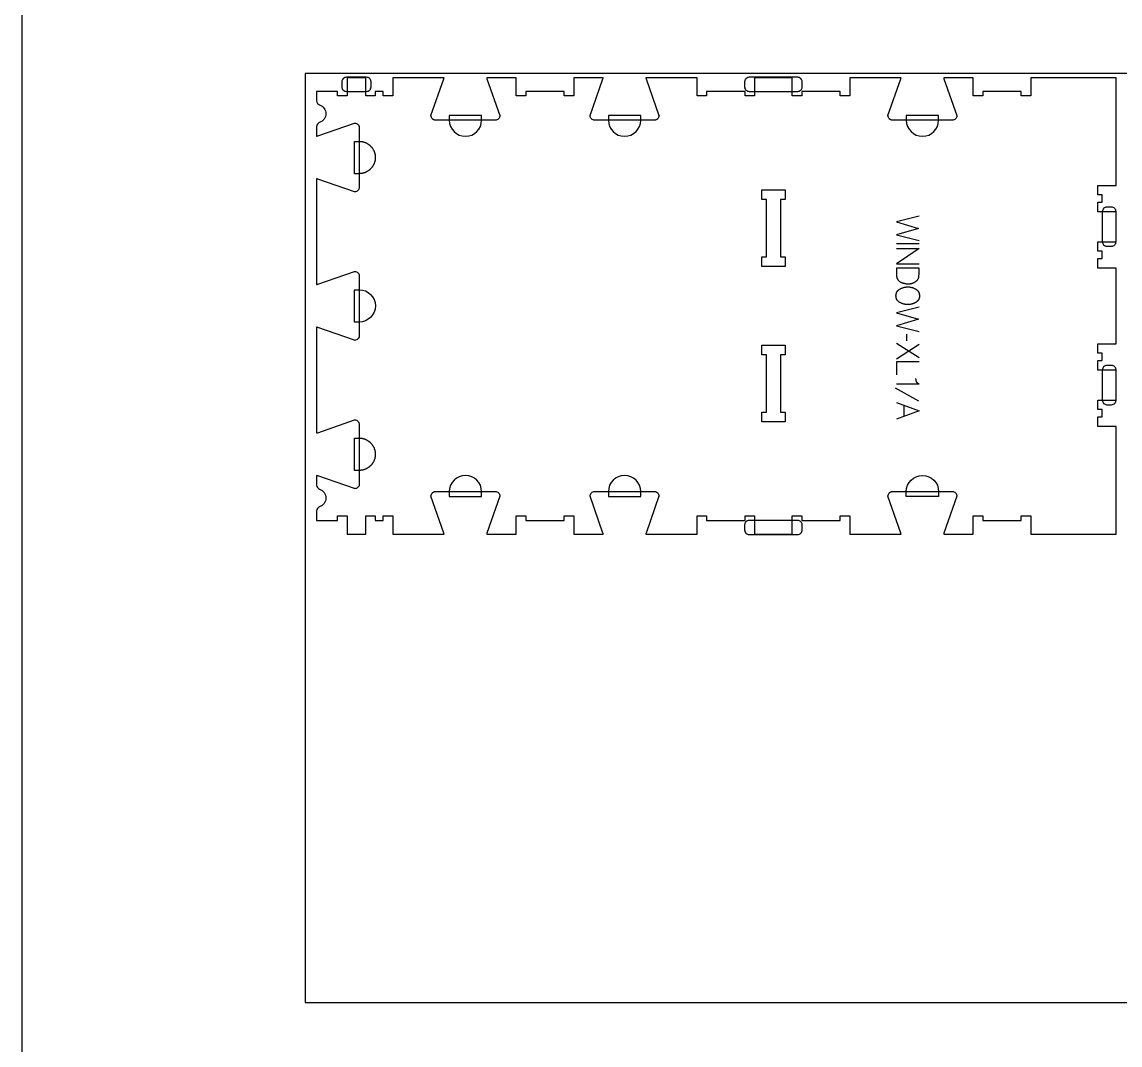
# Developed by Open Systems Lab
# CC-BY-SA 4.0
# Model space of a CAD drawing. Extents: x 0 to 4485, y 0 to 8771.
# Drawn here: x 0 to 1442, y 2387 to 3731 of the extents above; entities that cross this region are included whole.
import ezdxf

# ---------------------------------------------------------------- set-up
doc = ezdxf.new("R2010")
doc.units = 0
for name, color, linetype in [('0_SHEET_SPRUCEPLY_2440X122', 1, 'CONTINUOUS'), ('1_ANYTOOL_1MMDEEP_LABELS_S', 2, 'CONTINUOUS'), ('3_ANYTOOL_CUTTHROUGH_INSID', 4, 'CONTINUOUS'), ('4_ANYTOOL_CUTTHROUGH_OUTSI', 5, 'CONTINUOUS'), ('5_ANYTOOL_HALF_MILL_9MM_IN', 3, 'CONTINUOUS'), ('DONOTCUT', 7, 'CONTINUOUS')]:
    doc.layers.add(name, color=color, linetype=linetype)

msp = doc.modelspace()

# ---------------------------------------------------------------- linework, layer by layer
at = {"layer": '0_SHEET_SPRUCEPLY_2440X122'}
msp.add_lwpolyline([(371.7, 3662.6), (371.7, 2442.6), (2811.7, 2442.6), (2811.7, 3662.6)], close=True, dxfattribs=at)
at = {"layer": '1_ANYTOOL_1MMDEEP_LABELS_S', "color": 2}
for points in [[(1178, 3475.5), (1148, 3467.8), (1177.1, 3459.4), (1148, 3450.9), (1178, 3443.4)], [(1178, 3439), (1148, 3439)], [(1148, 3433), (1178, 3433), (1148, 3413), (1178, 3413)], [(1178, 3356.1), (1148, 3348.4), (1177.1, 3340), (1148, 3331.5), (1178, 3324)], [(1161.9, 3311.8), (1161.8, 3320.6)], [(1178, 3289.4), (1148, 3308.3)], [(1148, 3288.2), (1178, 3307.1)], [(1178, 3283.9), (1148, 3283.9), (1148, 3266.8)], [(1148, 3255.1), (1178.1, 3255.1), (1177.9, 3255.1), (1177.8, 3255.2), (1177.6, 3255.2), (1177.5, 3255.2), (1177.3, 3255.3), (1177.2, 3255.3), (1177.1, 3255.3), (1176.9, 3255.4), (1176.8, 3255.4), (1176.7, 3255.5), (1176.6, 3255.5), (1176.6, 3255.6), (1176.5, 3255.6), (1176.4, 3255.6), (1176.4, 3255.7), (1176.3, 3255.7), (1176.3, 3255.7), (1176.2, 3255.8), (1176.1, 3255.8), (1176.1, 3255.8), (1176, 3255.9), (1176, 3255.9), (1175.9, 3256), (1175.9, 3256), (1175.8, 3256.1), (1175.8, 3256.1), (1175.7, 3256.1), (1175.7, 3256.2), (1175.6, 3256.2), (1175.6, 3256.3), (1175.5, 3256.3), (1175.5, 3256.4), (1175.4, 3256.5), (1175.3, 3256.6), (1175.2, 3256.7), (1175.1, 3256.8), (1175.1, 3256.9), (1175, 3257.1), (1174.9, 3257.2), (1174.8, 3257.3), (1174.8, 3257.5), (1174.7, 3257.6), (1174.6, 3257.7), (1174.5, 3258), (1174.4, 3258.3), (1174.3, 3258.6), (1174.2, 3258.9), (1174.1, 3259.2), (1174.1, 3259.4), (1174, 3259.7), (1173.9, 3260), (1173.9, 3260.3), (1173.8, 3260.5), (1173.8, 3260.8), (1173.7, 3261.1), (1173.7, 3261.3), (1173.7, 3261.6), (1173.7, 3261.8), (1173.7, 3262.1)], [(1177.5, 3232.4), (1146.8, 3249.6)], [(1148, 3230.7), (1178, 3219.8), (1148, 3208.7)], [(1157.6, 3227.2), (1157.6, 3212.3)]]:
    msp.add_lwpolyline(points, dxfattribs=at)
for points in [[(1178, 3406.9), (1148, 3406.9), (1148.1, 3398.4), (1148.1, 3398), (1148.1, 3397.6), (1148.2, 3397.2), (1148.2, 3396.8), (1148.2, 3396.4), (1148.3, 3396), (1148.4, 3395.7), (1148.4, 3395.3), (1148.5, 3395), (1148.6, 3394.6), (1148.7, 3394.3), (1148.8, 3394), (1149, 3393.7), (1149, 3393.5), (1149.1, 3393.4), (1149.2, 3393.2), (1149.2, 3393.1), (1149.3, 3392.9), (1149.4, 3392.8), (1149.5, 3392.6), (1149.6, 3392.5), (1149.6, 3392.3), (1149.7, 3392.2), (1149.8, 3392.1), (1149.9, 3391.9), (1150, 3391.8), (1150.1, 3391.7), (1150.2, 3391.5), (1150.3, 3391.4), (1150.4, 3391.3), (1150.5, 3391.2), (1150.6, 3391), (1150.7, 3390.9), (1150.8, 3390.8), (1151, 3390.7), (1151.1, 3390.6), (1151.2, 3390.5), (1151.3, 3390.4), (1151.4, 3390.3), (1151.6, 3390.2), (1151.7, 3390.1), (1151.8, 3390), (1152, 3389.9), (1152.1, 3389.8), (1152.2, 3389.7), (1152.5, 3389.5), (1152.8, 3389.3), (1153.1, 3389.1), (1153.7, 3388.8), (1154.4, 3388.5), (1155, 3388.2), (1155.6, 3388), (1156.3, 3387.8), (1156.9, 3387.5), (1157.6, 3387.3), (1158.2, 3387.2), (1158.9, 3387), (1159.6, 3386.9), (1160.2, 3386.8), (1160.9, 3386.7), (1161.6, 3386.6), (1162.3, 3386.6), (1163, 3386.5), (1163.7, 3386.5), (1164.3, 3386.5), (1164.9, 3386.6), (1165.5, 3386.6), (1166.1, 3386.7), (1166.6, 3386.8), (1166.9, 3386.8), (1167.2, 3386.9), (1167.5, 3386.9), (1167.8, 3387), (1168, 3387.1), (1168.3, 3387.1), (1168.6, 3387.2), (1168.9, 3387.3), (1169.1, 3387.4), (1169.4, 3387.5), (1169.7, 3387.6), (1169.9, 3387.7), (1170.2, 3387.8), (1170.5, 3387.9), (1171, 3388.2), (1171.5, 3388.4), (1172, 3388.7), (1172.5, 3389), (1172.8, 3389.2), (1173.1, 3389.4), (1173.4, 3389.6), (1173.7, 3389.8), (1174, 3390), (1174.2, 3390.2), (1174.5, 3390.4), (1174.7, 3390.7), (1174.9, 3390.9), (1175.2, 3391.1), (1175.4, 3391.3), (1175.6, 3391.6), (1175.8, 3391.8), (1176, 3392), (1176.1, 3392.3), (1176.3, 3392.5), (1176.5, 3392.8), (1176.6, 3393), (1176.8, 3393.3), (1176.9, 3393.5), (1177, 3393.8), (1177.1, 3394.1), (1177.2, 3394.3), (1177.3, 3394.6), (1177.4, 3394.9), (1177.5, 3395.2), (1177.5, 3395.4), (1177.6, 3395.7), (1177.6, 3396), (1177.7, 3396.3), (1177.7, 3396.6), (1177.7, 3396.9), (1177.8, 3399.3), (1177.9, 3401.8), (1178, 3404.4)], [(1178.4, 3370.4), (1178.4, 3370.1), (1178.3, 3369.7), (1178.3, 3369.4), (1178.3, 3369), (1178.2, 3368.8), (1178.2, 3368.7), (1178.2, 3368.5), (1178.1, 3368.3), (1178.1, 3368.2), (1178.1, 3368), (1178, 3367.8), (1178, 3367.7), (1177.9, 3367.5), (1177.9, 3367.4), (1177.8, 3367.2), (1177.8, 3367.1), (1177.7, 3366.9), (1177.7, 3366.8), (1177.6, 3366.6), (1177.5, 3366.5), (1177.5, 3366.3), (1177.4, 3366.2), (1177.3, 3366), (1177.2, 3365.9), (1177.1, 3365.8), (1177.1, 3365.6), (1177, 3365.5), (1176.9, 3365.3), (1176.7, 3365.1), (1176.5, 3364.8), (1176.3, 3364.6), (1176.1, 3364.3), (1175.9, 3364.1), (1175.7, 3363.9), (1175.4, 3363.7), (1175.2, 3363.4), (1175, 3363.2), (1174.7, 3363), (1174.5, 3362.8), (1174.2, 3362.6), (1174, 3362.4), (1173.7, 3362.2), (1173.4, 3362.1), (1173.1, 3361.9), (1172.8, 3361.7), (1172.6, 3361.6), (1172.3, 3361.4), (1172, 3361.3), (1171.7, 3361.1), (1171.4, 3361), (1171.1, 3360.9), (1170.7, 3360.7), (1170.4, 3360.6), (1170.1, 3360.5), (1169.8, 3360.4), (1169.5, 3360.3), (1169.1, 3360.2), (1168.8, 3360.1), (1168.5, 3360), (1168.1, 3359.9), (1167.4, 3359.8), (1166.8, 3359.7), (1166.1, 3359.5), (1165.4, 3359.5), (1164.8, 3359.4), (1164.1, 3359.3), (1163.5, 3359.3), (1162.8, 3359.3), (1162.2, 3359.3), (1161.6, 3359.4), (1160.9, 3359.4), (1160.3, 3359.5), (1159.7, 3359.6), (1159, 3359.7), (1158.4, 3359.8), (1157.7, 3360), (1157.1, 3360.2), (1156.5, 3360.4), (1155.8, 3360.6), (1155.2, 3360.9), (1154.6, 3361.1), (1153.9, 3361.4), (1153.3, 3361.7), (1152.6, 3362.1), (1152.3, 3362.2), (1152, 3362.4), (1151.7, 3362.6), (1151.4, 3362.8), (1151.2, 3363), (1150.9, 3363.2), (1150.7, 3363.4), (1150.4, 3363.7), (1150.3, 3363.8), (1150.2, 3363.9), (1150.1, 3364), (1150, 3364.1), (1149.8, 3364.2), (1149.7, 3364.3), (1149.6, 3364.5), (1149.5, 3364.6), (1149.4, 3364.7), (1149.3, 3364.8), (1149.2, 3365), (1149.2, 3365.1), (1149.1, 3365.2), (1149, 3365.4), (1148.9, 3365.5), (1148.8, 3365.6), (1148.7, 3365.8), (1148.7, 3365.9), (1148.6, 3366), (1148.5, 3366.2), (1148.4, 3366.3), (1148.4, 3366.5), (1148.3, 3366.6), (1148.3, 3366.8), (1148.2, 3366.9), (1148.1, 3367.1), (1148.1, 3367.2), (1148, 3367.4), (1147.9, 3367.7), (1147.9, 3368), (1147.8, 3368.3), (1147.7, 3368.7), (1147.7, 3369), (1147.6, 3369.4), (1147.6, 3369.7), (1147.6, 3370.1), (1147.5, 3370.4), (1147.5, 3370.8), (1147.5, 3371.2), (1147.6, 3371.6), (1147.6, 3371.9), (1147.6, 3372.3), (1147.7, 3372.6), (1147.7, 3373), (1147.8, 3373.3), (1147.9, 3373.7), (1148, 3374), (1148, 3374.3), (1148.1, 3374.5), (1148.2, 3374.6), (1148.2, 3374.8), (1148.3, 3374.9), (1148.3, 3375.1), (1148.4, 3375.2), (1148.5, 3375.4), (1148.5, 3375.5), (1148.6, 3375.7), (1148.7, 3375.8), (1148.8, 3376), (1148.8, 3376.1), (1148.9, 3376.3), (1149, 3376.4), (1149.1, 3376.5), (1149.2, 3376.7), (1149.3, 3376.8), (1149.4, 3376.9), (1149.5, 3377), (1149.6, 3377.2), (1149.7, 3377.3), (1149.8, 3377.4), (1149.9, 3377.5), (1150, 3377.7), (1150.1, 3377.8), (1150.2, 3377.9), (1150.3, 3378), (1150.5, 3378.1), (1150.6, 3378.2), (1150.7, 3378.4), (1151, 3378.6), (1151.2, 3378.8), (1151.5, 3379), (1151.8, 3379.2), (1152.1, 3379.4), (1152.4, 3379.6), (1152.7, 3379.7), (1153.4, 3380.1), (1154, 3380.4), (1154.7, 3380.7), (1155.3, 3380.9), (1156, 3381.2), (1156.6, 3381.4), (1157.3, 3381.6), (1157.9, 3381.8), (1158.6, 3382), (1159.2, 3382.1), (1159.9, 3382.2), (1160.5, 3382.3), (1161.2, 3382.4), (1161.8, 3382.4), (1162.5, 3382.5), (1163.1, 3382.5), (1163.8, 3382.5), (1164.5, 3382.4), (1165.2, 3382.4), (1165.9, 3382.3), (1166.6, 3382.2), (1167.2, 3382.1), (1167.9, 3381.9), (1168.5, 3381.8), (1169.2, 3381.6), (1169.8, 3381.4), (1170.4, 3381.1), (1171.1, 3380.9), (1171.7, 3380.6), (1172.3, 3380.3), (1172.9, 3380), (1173.5, 3379.6), (1173.8, 3379.4), (1174.1, 3379.2), (1174.4, 3379), (1174.7, 3378.8), (1174.9, 3378.6), (1175.2, 3378.4), (1175.4, 3378.2), (1175.6, 3377.9), (1175.8, 3377.8), (1175.9, 3377.7), (1176, 3377.6), (1176.1, 3377.5), (1176.2, 3377.3), (1176.3, 3377.2), (1176.4, 3377.1), (1176.5, 3377), (1176.6, 3376.8), (1176.7, 3376.7), (1176.7, 3376.6), (1176.8, 3376.4), (1176.9, 3376.3), (1177, 3376.1), (1177.1, 3376), (1177.2, 3375.9), (1177.2, 3375.7), (1177.3, 3375.6), (1177.4, 3375.3), (1177.6, 3375), (1177.7, 3374.7), (1177.8, 3374.4), (1177.9, 3374), (1178, 3373.7), (1178.1, 3373.4), (1178.1, 3373), (1178.2, 3372.7), (1178.2, 3372.3), (1178.3, 3372), (1178.3, 3371.6), (1178.3, 3371.2), (1178.4, 3370.8)]]:
    msp.add_lwpolyline(points, close=True, dxfattribs=at)
at = {"layer": '3_ANYTOOL_CUTTHROUGH_INSID', "color": 4}
for points in [[(971.7, 3509.8), (1001.9, 3509.8), (1001.9, 3497.3), (995.9, 3497.3), (995.9, 3421.8), (1001.9, 3421.8), (1001.9, 3409.3), (971.4, 3409.3), (971.4, 3421.8), (977.4, 3421.8), (977.4, 3497.3), (971.4, 3497.3), (971.4, 3509.8)], [(1001.7, 3205.3), (971.4, 3205.3), (971.4, 3217.8), (977.4, 3217.8), (977.4, 3293.3), (971.4, 3293.3), (971.4, 3305.8), (1001.9, 3305.8), (1001.9, 3293.3), (995.9, 3293.3), (995.9, 3217.8), (1001.9, 3217.8), (1001.9, 3205.3)]]:
    msp.add_lwpolyline(points, close=True, dxfattribs=at)
at = {"layer": '4_ANYTOOL_CUTTHROUGH_OUTSI', "color": 5}
msp.add_lwpolyline([(819.2, 3057.8), (886.4, 3057.8), (886.4, 3081.8), (898.9, 3081.8), (898.9, 3075.8), (949.4, 3075.8), (949.4, 3081.8), (961.9, 3081.8), (961.9, 3057.8), (1011.4, 3057.8), (1011.4, 3081.8), (1023.9, 3081.8), (1023.9, 3075.8), (1074.4, 3075.8), (1074.4, 3081.8), (1086.9, 3081.8), (1086.9, 3057.8), (1154.1, 3057.8), (1154.1, 3057.8, 0.061485), (1153.9, 3059.2), (1137, 3107.6), (1137, 3107.6), (1137, 3107.6, -0.198912), (1138.8, 3112), (1138.9, 3112.1), (1139, 3112.2), (1139.1, 3112.3), (1139.2, 3112.4), (1139.3, 3112.5), (1139.5, 3112.6), (1139.6, 3112.7), (1139.7, 3112.8), (1139.8, 3112.9), (1140, 3112.9), (1140.1, 3113), (1140.3, 3113.1), (1140.4, 3113.2), (1140.5, 3113.2), (1140.7, 3113.3), (1140.8, 3113.4), (1141, 3113.4), (1141.1, 3113.5), (1141.2, 3113.5), (1141.4, 3113.6), (1141.5, 3113.6), (1141.7, 3113.7), (1141.8, 3113.7), (1142, 3113.7), (1142.1, 3113.8), (1142.3, 3113.8), (1142.4, 3113.8), (1142.6, 3113.8), (1142.8, 3113.8), (1142.9, 3113.8), (1143.1, 3113.8), (1143.2, 3113.8), (1221.2, 3113.8, -0.414214), (1227.5, 3107.6), (1227.5, 3107.6), (1227.4, 3107.5), (1210.5, 3059.2), (1210.5, 3059.2, 0.061485), (1210.3, 3057.8), (1248.9, 3057.8), (1248.9, 3081.8), (1261.4, 3081.8), (1261.4, 3075.8), (1311.9, 3075.8), (1311.9, 3081.8), (1324.4, 3081.8), (1324.4, 3057.8), (1436.4, 3057.8), (1436.4, 3199.3), (1412.4, 3199.3), (1412.4, 3211.8), (1418.4, 3211.8), (1418.4, 3221.3), (1412.4, 3221.3), (1412.4, 3233.8), (1436.4, 3233.8), (1436.4, 3273.3), (1412.4, 3273.3), (1412.4, 3285.8), (1418.4, 3285.8), (1418.4, 3295.3), (1412.4, 3295.3), (1412.4, 3307.8), (1436.4, 3307.8), (1436.4, 3407.3), (1412.4, 3407.3), (1412.4, 3419.8), (1418.4, 3419.8), (1418.4, 3429.3), (1412.4, 3429.3), (1412.4, 3441.8), (1436.4, 3441.8), (1436.4, 3481.3), (1412.4, 3481.3), (1412.4, 3493.8), (1418.4, 3493.8), (1418.4, 3503.3), (1412.4, 3503.3), (1412.4, 3515.8), (1436.4, 3515.8), (1436.4, 3657.3), (1324.4, 3657.3), (1324.4, 3633.3), (1311.9, 3633.3), (1311.9, 3639.3), (1261.4, 3639.3), (1261.4, 3633.3), (1248.9, 3633.3), (1248.9, 3657.3), (1210.3, 3657.3), (1210.3, 3657.3, 0.061485), (1210.5, 3656), (1227.5, 3607.6), (1227.5, 3607.6), (1227.5, 3607.6, -0.414214), (1221.2, 3601.3), (1143.2, 3601.3), (1143.1, 3601.3), (1142.9, 3601.3), (1142.8, 3601.4), (1142.6, 3601.4), (1142.4, 3601.4), (1142.3, 3601.4), (1142.1, 3601.4), (1142, 3601.5), (1141.8, 3601.5), (1141.7, 3601.5), (1141.5, 3601.6), (1141.4, 3601.6), (1141.2, 3601.7), (1141.1, 3601.7), (1141, 3601.8), (1140.8, 3601.8), (1140.7, 3601.9), (1140.5, 3601.9), (1140.4, 3602), (1140.3, 3602.1), (1140.1, 3602.2), (1140, 3602.2), (1139.8, 3602.3), (1139.7, 3602.4), (1139.6, 3602.5), (1139.5, 3602.6), (1139.3, 3602.7), (1139.2, 3602.8), (1139.1, 3602.9), (1139, 3603), (1138.9, 3603.1), (1138.8, 3603.2, -0.198912), (1137, 3607.6), (1137, 3607.6), (1137, 3607.7), (1153.9, 3656), (1153.9, 3656, 0.061485), (1154.1, 3657.3), (1086.9, 3657.3), (1086.9, 3633.3), (1074.4, 3633.3), (1074.4, 3639.3), (1023.9, 3639.3), (1023.9, 3633.3), (1011.4, 3633.3), (1011.4, 3657.3), (961.9, 3657.3), (961.9, 3633.3), (949.4, 3633.3), (949.4, 3639.3), (898.9, 3639.3), (898.9, 3633.3), (886.4, 3633.3), (886.4, 3657.3), (836.7, 3657.3), (819.2, 3657.3), (819.2, 3657.3, 0.061485), (819.4, 3656), (836.3, 3607.7), (836.4, 3607.6), (836.4, 3607.6), (836.4, 3607.6, -0.198912), (834.5, 3603.2), (834.4, 3603.1), (834.3, 3603), (834.2, 3602.9), (834.1, 3602.8), (834, 3602.7), (833.8, 3602.6), (833.7, 3602.5), (833.6, 3602.4), (833.5, 3602.3), (833.3, 3602.2), (833.2, 3602.2), (833.1, 3602.1), (832.9, 3602), (832.8, 3601.9), (832.6, 3601.9), (832.5, 3601.8), (832.4, 3601.8), (832.2, 3601.7), (832.1, 3601.7), (831.9, 3601.6), (831.8, 3601.6), (831.6, 3601.5), (831.5, 3601.5), (831.3, 3601.5), (831.2, 3601.4), (831, 3601.4), (830.9, 3601.4), (830.7, 3601.4), (830.6, 3601.4), (830.4, 3601.3), (830.3, 3601.3), (830.1, 3601.3), (752.1, 3601.3, -0.414214), (745.9, 3607.6), (745.9, 3607.6), (745.9, 3607.7), (762.8, 3656), (762.8, 3656, 0.061485), (763, 3657.3), (724.4, 3657.3), (724.4, 3633.3), (711.9, 3633.3), (711.9, 3633.6), (711.9, 3639.3), (661.4, 3639.3), (661.4, 3633.6), (661.4, 3633.3), (648.9, 3633.3), (648.9, 3657.3), (610.3, 3657.3), (610.3, 3657.3, 0.061485), (610.5, 3656), (627.4, 3607.7), (627.5, 3607.6), (627.5, 3607.6), (627.5, 3607.6, -0.414214), (621.2, 3601.3), (543.2, 3601.3), (543.1, 3601.3), (542.9, 3601.3), (542.8, 3601.4), (542.6, 3601.4), (542.4, 3601.4), (542.3, 3601.4), (542.1, 3601.4), (542, 3601.5), (541.8, 3601.5), (541.7, 3601.5), (541.5, 3601.6), (541.4, 3601.6), (541.2, 3601.7), (541.1, 3601.7), (541, 3601.8), (540.8, 3601.8), (540.7, 3601.9), (540.5, 3601.9), (540.4, 3602), (540.3, 3602.1), (540.1, 3602.2), (540, 3602.2), (539.8, 3602.3), (539.7, 3602.4), (539.6, 3602.5), (539.5, 3602.6), (539.3, 3602.7), (539.2, 3602.8), (539.1, 3602.9), (539, 3603), (538.9, 3603.1), (538.8, 3603.2, -0.198912), (537, 3607.6), (537, 3607.6), (537, 3607.7), (553.9, 3656), (553.9, 3656, 0.061485), (554.1, 3657.3), (486.9, 3657.3), (486.9, 3633.6), (486.9, 3633.3), (474.4, 3633.3), (474.4, 3639.3), (463.9, 3639.3), (463.9, 3633.3), (451.4, 3633.3), (451.4, 3633.6), (451.4, 3657.3), (426.9, 3657.3), (426.9, 3633.6), (426.9, 3633.3), (414.4, 3633.3), (414.4, 3639.3), (386.9, 3639.3), (386.9, 3626.9), (386.9, 3626.9, 0.317837), (390.7, 3621.5, -0.317837), (398.9, 3610, -0.317837), (390.7, 3598.4, 0.317837), (386.9, 3593), (386.9, 3580.6, 0.061485), (388.3, 3580.8), (436.6, 3597.7), (436.6, 3597.7), (436.7, 3597.7), (436.7, 3597.7, -0.198912), (441.1, 3595.9), (441.2, 3595.8), (441.3, 3595.7), (441.4, 3595.6), (441.5, 3595.5), (441.6, 3595.3), (441.7, 3595.2), (441.8, 3595.1), (441.8, 3595), (441.9, 3594.8), (442, 3594.7), (442.1, 3594.6), (442.2, 3594.4), (442.2, 3594.3), (442.3, 3594.2), (442.4, 3594), (442.4, 3593.9), (442.5, 3593.7), (442.5, 3593.6), (442.6, 3593.4), (442.6, 3593.3), (442.7, 3593.2), (442.7, 3593), (442.8, 3592.9), (442.8, 3592.7), (442.8, 3592.5), (442.8, 3592.4), (442.9, 3592.2), (442.9, 3592.1), (442.9, 3591.9), (442.9, 3591.8), (442.9, 3591.6), (442.9, 3591.5), (442.9, 3513.5, -0.414214), (436.7, 3507.2), (436.6, 3507.2), (436.6, 3507.3), (388.3, 3524.2), (388.3, 3524.2, 0.061485), (386.9, 3524.4), (386.9, 3385.7, 0.061485), (388.3, 3385.9), (436.6, 3402.8), (436.6, 3402.8), (436.7, 3402.8), (436.7, 3402.8, -0.198912), (441.1, 3401), (441.2, 3400.9), (441.3, 3400.8), (441.4, 3400.7), (441.5, 3400.6), (441.6, 3400.4), (441.7, 3400.3), (441.8, 3400.2), (441.8, 3400.1), (441.9, 3399.9), (442, 3399.8), (442.1, 3399.7), (442.2, 3399.5), (442.2, 3399.4), (442.3, 3399.3), (442.4, 3399.1), (442.4, 3399), (442.5, 3398.8), (442.5, 3398.7), (442.6, 3398.5), (442.6, 3398.4), (442.7, 3398.3), (442.7, 3398.1), (442.8, 3398), (442.8, 3397.8), (442.8, 3397.6), (442.8, 3397.5), (442.9, 3397.3), (442.9, 3397.2), (442.9, 3397), (442.9, 3396.9), (442.9, 3396.7), (442.9, 3396.6), (442.9, 3318.6), (442.9, 3318.4), (442.9, 3318.3), (442.9, 3318.1), (442.9, 3318), (442.9, 3317.8), (442.8, 3317.7), (442.8, 3317.5), (442.8, 3317.4), (442.8, 3317.2), (442.7, 3317.1), (442.7, 3316.9), (442.6, 3316.8), (442.6, 3316.6), (442.5, 3316.5), (442.5, 3316.3), (442.4, 3316.2), (442.4, 3316.1), (442.3, 3315.9), (442.2, 3315.8), (442.2, 3315.6), (442.1, 3315.5), (442, 3315.4), (441.9, 3315.2), (441.8, 3315.1), (441.8, 3315), (441.7, 3314.9), (441.6, 3314.7), (441.5, 3314.6), (441.4, 3314.5), (441.3, 3314.4), (441.2, 3314.3), (441.1, 3314.2, -0.198912), (436.7, 3312.3), (436.6, 3312.3), (436.6, 3312.4), (388.3, 3329.3), (388.3, 3329.3, 0.061485), (386.9, 3329.5), (386.9, 3190.8, 0.061485), (388.3, 3191), (436.6, 3207.9), (436.6, 3207.9), (436.7, 3207.9), (436.7, 3207.9, -0.414214), (442.9, 3201.7), (442.9, 3123.7), (442.9, 3123.5), (442.9, 3123.4), (442.9, 3123.2), (442.9, 3123.1), (442.9, 3122.9), (442.8, 3122.8), (442.8, 3122.6), (442.8, 3122.5), (442.8, 3122.3), (442.7, 3122.2), (442.7, 3122), (442.6, 3121.9), (442.6, 3121.7), (442.5, 3121.6), (442.5, 3121.4), (442.4, 3121.3), (442.4, 3121.2), (442.3, 3121), (442.2, 3120.9), (442.2, 3120.7), (442.1, 3120.6), (442, 3120.5), (441.9, 3120.3), (441.8, 3120.2), (441.8, 3120.1), (441.7, 3120), (441.6, 3119.8), (441.5, 3119.7), (441.4, 3119.6), (441.3, 3119.5), (441.2, 3119.4), (441.1, 3119.3, -0.198912), (436.7, 3117.4), (436.6, 3117.4), (436.6, 3117.5), (388.3, 3134.4), (388.3, 3134.4, 0.061485), (386.9, 3134.6), (386.9, 3122.2, 0.317837), (390.7, 3116.8, -0.317837), (398.9, 3105.2, -0.317837), (390.7, 3093.7, 0.317837), (386.9, 3088.2), (386.9, 3075.8), (414.4, 3075.8), (414.4, 3081.8), (426.9, 3081.8), (426.9, 3057.8), (451.4, 3057.8), (451.4, 3081.8), (463.9, 3081.8), (463.9, 3075.8), (474.4, 3075.8), (474.4, 3081.8), (486.9, 3081.8), (486.9, 3081.6), (486.9, 3057.8), (536.7, 3057.8), (554.1, 3057.8), (554.1, 3057.8, 0.061485), (553.9, 3059.2), (537, 3107.5), (537, 3107.6), (537, 3107.6), (537, 3107.6, -0.198912), (538.8, 3112), (538.9, 3112.1), (539, 3112.2), (539.1, 3112.3), (539.2, 3112.4), (539.3, 3112.5), (539.5, 3112.6), (539.6, 3112.7), (539.7, 3112.8), (539.8, 3112.9), (540, 3112.9), (540.1, 3113), (540.3, 3113.1), (540.4, 3113.2), (540.5, 3113.2), (540.7, 3113.3), (540.8, 3113.4), (541, 3113.4), (541.1, 3113.5), (541.2, 3113.5), (541.4, 3113.6), (541.5, 3113.6), (541.7, 3113.7), (541.8, 3113.7), (542, 3113.7), (542.1, 3113.8), (542.3, 3113.8), (542.4, 3113.8), (542.6, 3113.8), (542.8, 3113.8), (542.9, 3113.8), (543.1, 3113.8), (543.2, 3113.8), (621.2, 3113.8, -0.414214), (627.5, 3107.6), (627.5, 3107.6), (627.4, 3107.5), (610.5, 3059.2), (610.5, 3059.2, 0.061485), (610.3, 3057.8), (648.9, 3057.8), (648.9, 3081.6), (648.9, 3081.8), (661.4, 3081.8), (661.4, 3075.8), (711.9, 3075.8), (711.9, 3081.8), (724.4, 3081.8), (724.4, 3081.6), (724.4, 3057.8), (763, 3057.8), (763, 3057.8, 0.061485), (762.8, 3059.2), (745.9, 3107.5), (745.9, 3107.6), (745.9, 3107.6), (745.9, 3107.6, -0.414214), (752.1, 3113.8), (830.1, 3113.8), (830.3, 3113.8), (830.4, 3113.8), (830.6, 3113.8), (830.7, 3113.8), (830.9, 3113.8), (831, 3113.8), (831.2, 3113.8), (831.3, 3113.7), (831.5, 3113.7), (831.6, 3113.7), (831.8, 3113.6), (831.9, 3113.6), (832.1, 3113.5), (832.2, 3113.5), (832.4, 3113.4), (832.5, 3113.4), (832.6, 3113.3), (832.8, 3113.2), (832.9, 3113.2), (833.1, 3113.1), (833.2, 3113), (833.3, 3112.9), (833.5, 3112.9), (833.6, 3112.8), (833.7, 3112.7), (833.8, 3112.6), (834, 3112.5), (834.1, 3112.4), (834.2, 3112.3), (834.3, 3112.2), (834.4, 3112.1), (834.5, 3112, -0.198912), (836.4, 3107.6), (836.4, 3107.6), (836.3, 3107.5), (819.4, 3059.2), (819.4, 3059.2, 0.061485)], format="xyb", close=True, dxfattribs=at)
at = {"layer": '5_ANYTOOL_HALF_MILL_9MM_IN'}
for points in [[(426, 3657.8, 0.414214), (420, 3651.8), (420, 3645.3, 0.414214), (426, 3639.3), (452.3, 3639.3, 0.414214), (458.3, 3645.3), (458.3, 3651.8, 0.414214), (452.3, 3657.8)], [(954.8, 3657.8, 0.414214), (948.8, 3651.8), (948.8, 3645.3, 0.414214), (954.8, 3639.3), (1018.5, 3639.3, 0.414214), (1024.5, 3645.3), (1024.5, 3651.8, 0.414214), (1018.5, 3657.8)], [(561, 3601.6, 1), (603.5, 3601.6), (603.5, 3601.8), (603.5, 3607.8), (561, 3607.8), (561, 3601.8), (561, 3601.6)], [(769.9, 3601.6, 1), (812.4, 3601.6), (812.4, 3601.8), (812.4, 3607.8), (769.9, 3607.8), (769.9, 3601.8), (769.9, 3601.6)], [(1161, 3601.6, 1), (1203.5, 3601.6), (1203.5, 3601.8), (1203.5, 3607.8), (1161, 3607.8), (1161, 3601.8), (1161, 3601.6)], [(1424.4, 3487.3, 0.414214), (1418.4, 3481.3), (1418.4, 3441.8, 0.414214), (1424.4, 3435.8), (1430.4, 3435.8, 0.414214), (1436.4, 3441.8), (1436.4, 3481.3, 0.414214), (1430.4, 3487.3)], [(442.7, 3378.8, -1), (442.7, 3336.3), (442.4, 3336.3), (436.4, 3336.3), (436.4, 3378.8), (442.4, 3378.8), (442.7, 3378.8)], [(1424.4, 3279.3, 0.414214), (1418.4, 3273.3), (1418.4, 3233.8, 0.414214), (1424.4, 3227.8), (1430.4, 3227.8, 0.414214), (1436.4, 3233.8), (1436.4, 3273.3, 0.414214), (1430.4, 3279.3)], [(603.5, 3113.6, 1), (561, 3113.6), (561, 3113.3), (561, 3107.3), (603.5, 3107.3), (603.5, 3113.3), (603.5, 3113.6)], [(812.4, 3113.6, 1), (769.9, 3113.6), (769.9, 3113.3), (769.9, 3107.3), (812.4, 3107.3), (812.4, 3113.3), (812.4, 3113.6)], [(1161, 3113.6, -1), (1203.5, 3113.6), (1203.5, 3113.3), (1203.5, 3107.3), (1161, 3107.3), (1161, 3113.3), (1161, 3113.6)], [(954.8, 3075.8, 0.414214), (948.8, 3069.8), (948.8, 3063.3, 0.414214), (954.8, 3057.3), (1018.5, 3057.3, 0.414214), (1024.5, 3063.3), (1024.5, 3069.8, 0.414214), (1018.5, 3075.8)]]:
    msp.add_lwpolyline(points, format="xyb", close=True, dxfattribs=at)
for points in [[(442.7, 3573.7), (443.1, 3573.7), (443.6, 3573.7), (444.1, 3573.7), (444.6, 3573.7), (445.1, 3573.6), (445.5, 3573.5), (446, 3573.5), (446.5, 3573.4), (447, 3573.3), (447.5, 3573.2), (448, 3573.1), (448.5, 3572.9), (449, 3572.8), (449.5, 3572.6), (450, 3572.4), (450.5, 3572.3), (451, 3572.1), (451.5, 3571.8), (451.9, 3571.6), (452.4, 3571.4), (452.9, 3571.1), (453.4, 3570.8), (453.8, 3570.6), (454.3, 3570.3), (454.7, 3570), (455.2, 3569.7), (455.6, 3569.3), (456, 3569), (456.5, 3568.6), (456.9, 3568.3), (457.3, 3567.9), (457.7, 3567.5), (458.1, 3567.1), (458.4, 3566.7), (458.8, 3566.3), (459.2, 3565.9), (459.5, 3565.5), (459.8, 3565), (460.1, 3564.6), (460.4, 3564.1), (460.7, 3563.7), (461, 3563.2), (461.3, 3562.7), (461.5, 3562.3), (461.8, 3561.8), (462, 3561.3), (462.2, 3560.8), (462.4, 3560.3), (462.6, 3559.8), (462.8, 3559.3), (462.9, 3558.8), (463.1, 3558.3), (463.2, 3557.8), (463.3, 3557.3), (463.5, 3556.9), (463.6, 3556.4), (463.6, 3555.9), (463.7, 3555.4), (463.8, 3554.9), (463.8, 3554.4), (463.9, 3553.9), (463.9, 3553.4), (463.9, 3553), (463.9, 3552.5), (463.9, 3552), (463.9, 3551.5), (463.9, 3551.1), (463.8, 3550.6), (463.8, 3550.1), (463.7, 3549.6), (463.6, 3549.1), (463.6, 3548.6), (463.5, 3548.1), (463.3, 3547.6), (463.2, 3547.1), (463.1, 3546.6), (462.9, 3546.2), (462.8, 3545.7), (462.6, 3545.2), (462.4, 3544.7), (462.2, 3544.2), (462, 3543.7), (461.8, 3543.2), (461.5, 3542.7), (461.3, 3542.3), (461, 3541.8), (460.7, 3541.3), (460.4, 3540.9), (460.1, 3540.4), (459.8, 3540), (459.5, 3539.5), (459.2, 3539.1), (458.8, 3538.7), (458.4, 3538.3), (458.1, 3537.9), (457.7, 3537.5), (457.3, 3537.1), (456.9, 3536.7), (456.5, 3536.3), (456, 3536), (455.6, 3535.7), (455.2, 3535.3), (454.7, 3535), (454.3, 3534.7), (453.8, 3534.4), (453.4, 3534.1), (452.9, 3533.9), (452.4, 3533.6), (451.9, 3533.4), (451.5, 3533.1), (451, 3532.9), (450.5, 3532.7), (450, 3532.5), (449.5, 3532.4), (449, 3532.2), (448.5, 3532.1), (448, 3531.9), (447.5, 3531.8), (447, 3531.7), (446.5, 3531.6), (446, 3531.5), (445.5, 3531.4), (445.1, 3531.4), (444.6, 3531.3), (444.1, 3531.3), (443.6, 3531.3), (443.1, 3531.2), (442.7, 3531.2), (442.4, 3531.2), (436.4, 3531.2), (436.4, 3573.7), (442.4, 3573.7), (442.7, 3573.7)], [(442.7, 3183.9), (443.1, 3183.9), (443.6, 3183.9), (444.1, 3183.9), (444.6, 3183.9), (445.1, 3183.8), (445.5, 3183.7), (446, 3183.7), (446.5, 3183.6), (447, 3183.5), (447.5, 3183.4), (448, 3183.3), (448.5, 3183.1), (449, 3183), (449.5, 3182.8), (450, 3182.6), (450.5, 3182.5), (451, 3182.3), (451.5, 3182), (451.9, 3181.8), (452.4, 3181.6), (452.9, 3181.3), (453.4, 3181), (453.8, 3180.8), (454.3, 3180.5), (454.7, 3180.2), (455.2, 3179.9), (455.6, 3179.5), (456, 3179.2), (456.5, 3178.8), (456.9, 3178.5), (457.3, 3178.1), (457.7, 3177.7), (458.1, 3177.3), (458.4, 3176.9), (458.8, 3176.5), (459.2, 3176.1), (459.5, 3175.7), (459.8, 3175.2), (460.1, 3174.8), (460.4, 3174.3), (460.7, 3173.9), (461, 3173.4), (461.3, 3172.9), (461.5, 3172.5), (461.8, 3172), (462, 3171.5), (462.2, 3171), (462.4, 3170.5), (462.6, 3170), (462.8, 3169.5), (462.9, 3169), (463.1, 3168.5), (463.2, 3168), (463.3, 3167.5), (463.5, 3167.1), (463.6, 3166.6), (463.6, 3166.1), (463.7, 3165.6), (463.8, 3165.1), (463.8, 3164.6), (463.9, 3164.1), (463.9, 3163.6), (463.9, 3163.2), (463.9, 3162.7), (463.9, 3162.2), (463.9, 3161.7), (463.9, 3161.3), (463.8, 3160.8), (463.8, 3160.3), (463.7, 3159.8), (463.6, 3159.3), (463.6, 3158.8), (463.5, 3158.3), (463.3, 3157.8), (463.2, 3157.3), (463.1, 3156.8), (462.9, 3156.4), (462.8, 3155.9), (462.6, 3155.4), (462.4, 3154.9), (462.2, 3154.4), (462, 3153.9), (461.8, 3153.4), (461.5, 3152.9), (461.3, 3152.5), (461, 3152), (460.7, 3151.5), (460.4, 3151.1), (460.1, 3150.6), (459.8, 3150.2), (459.5, 3149.7), (459.2, 3149.3), (458.8, 3148.9), (458.4, 3148.5), (458.1, 3148.1), (457.7, 3147.7), (457.3, 3147.3), (456.9, 3146.9), (456.5, 3146.5), (456, 3146.2), (455.6, 3145.9), (455.2, 3145.5), (454.7, 3145.2), (454.3, 3144.9), (453.8, 3144.6), (453.4, 3144.3), (452.9, 3144.1), (452.4, 3143.8), (451.9, 3143.6), (451.5, 3143.3), (451, 3143.1), (450.5, 3142.9), (450, 3142.7), (449.5, 3142.6), (449, 3142.4), (448.5, 3142.3), (448, 3142.1), (447.5, 3142), (447, 3141.9), (446.5, 3141.8), (446, 3141.7), (445.5, 3141.6), (445.1, 3141.6), (444.6, 3141.5), (444.1, 3141.5), (443.6, 3141.5), (443.1, 3141.4), (442.7, 3141.4), (442.4, 3141.4), (436.4, 3141.4), (436.4, 3183.9), (442.4, 3183.9), (442.7, 3183.9)]]:
    msp.add_lwpolyline(points, close=True, dxfattribs=at)
at = {"layer": 'DONOTCUT'}
msp.add_lwpolyline([(0, 0), (3183.4, 0), (3183.4, 5593.4), (0, 5593.4)], close=True, dxfattribs=at)

doc.saveas('drawing.dxf')
